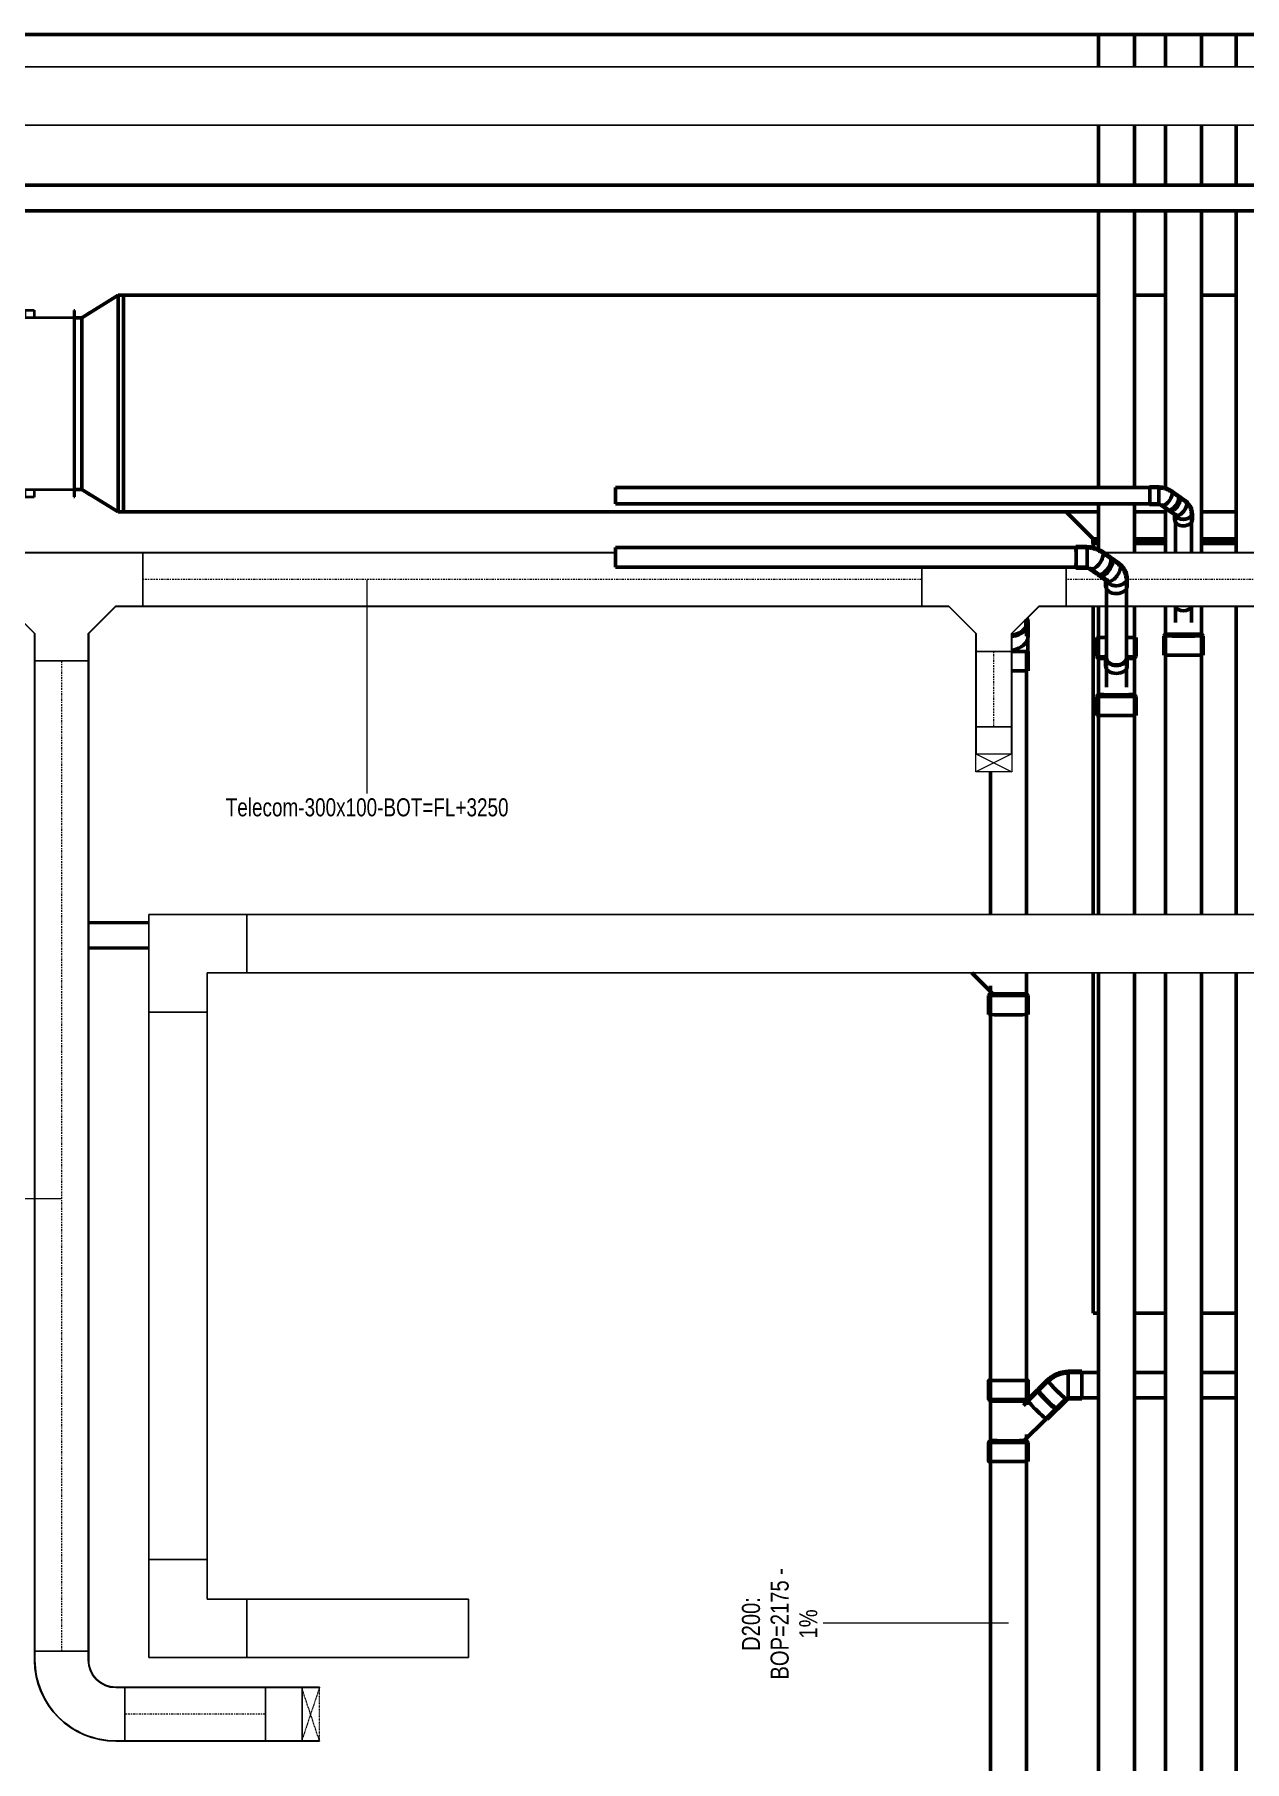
# Model space of a CAD drawing. Header units: millimetres. Extents: x -108050 to 96605, y 58136 to 140997.
# Drawn here: x -49342 to -42641, y 86165 to 95732 of the extents above; entities that cross this region are included whole.
import ezdxf

# ---------------------------------------------------------------- set-up
doc = ezdxf.new("R2010")
doc.units = ezdxf.units.MM
doc.linetypes.add('Center', pattern=[29.999999, 12, -6, 6, -6])
doc.linetypes.add('Hidden 0_75', pattern=[1.5, 0.75, -0.75])
for name, color, linetype, lineweight in [('E-CABL-TRAY', 211, 'Continuous', 25), ('E-CABL-TRAY-ANNO', 211, 'Hidden 0_75', 18), ('E-CABL-TRAY-CNTR', 211, 'Center', 18), ('E-CABL-TRAY-IDEN', 211, 'Continuous', 9), ('M-HVAC-DUCT', 70, 'Continuous', 50), ('P-PIPE', 3, 'Continuous', 50), ('P-PIPE-IDEN', 2, 'Continuous', 9)]:
    doc.layers.add(name, color=color, linetype=linetype, lineweight=lineweight)
doc.styles.add('Arial', font='arial.ttf', dxfattribs={"width": 0.8, "height": 100})
doc.styles.add('Arial_2', font='arial.ttf', dxfattribs={"width": 0.75, "height": 100})

# ---------------------------------------------------------------- blocks, each defined once
blk = doc.blocks.new('PG_Busway_ThanhThang - 1250A-1999621-HẦM')
at = {"layer": 'E-CABL-TRAY'}
for p, q in [((-66803.2, 95551.9), (-34638.7, 95551.9)), ((-34638.7, 95228.9), (-66803.2, 95228.9))]:
    blk.add_line(p, q, dxfattribs=at)
blk = doc.blocks.new('PG_Busway_ThanhThang - 1250A-2113062-HẦM')
at = {"layer": 'E-CABL-TRAY'}
for p, q in [((-48165.9, 90534.4), (-48165.9, 90857.4)), ((-48165.9, 90857.4), (-36387.9, 90857.4)), ((-36387.9, 90857.4), (-36387.9, 90534.4)), ((-36387.9, 90534.4), (-48165.9, 90534.4))]:
    blk.add_line(p, q, dxfattribs=at)
blk = doc.blocks.new('PG_Busway_ThanhThang - 1250A-2001503-HẦM')
at = {"layer": 'E-CABL-TRAY'}
for p, q in [((-48166.2, 86741), (-48166.2, 87064)), ((-48166.2, 87064), (-46939, 87064)), ((-46939, 87064), (-46939, 86741)), ((-46939, 86741), (-48166.2, 86741))]:
    blk.add_line(p, q, dxfattribs=at)
blk = doc.blocks.new('PG_Busway_ThanhThang - 1250A-2001590-HẦM')
at = {"layer": 'E-CABL-TRAY'}
for p, q in [((-48708.7, 90314.9), (-48385.7, 90314.9)), ((-48708.7, 87283.5), (-48708.7, 90314.9)), ((-48385.7, 90314.9), (-48385.7, 87283.5)), ((-48385.7, 87283.5), (-48708.7, 87283.5))]:
    blk.add_line(p, q, dxfattribs=at)
blk = doc.blocks.new('PG_Busway_CutNgang - 1250A-2000881-HẦM')
at = {"layer": 'E-CABL-TRAY'}
for p, q in [((161.5, 381), (-161.5, 381)), ((-161.5, 381), (-161.5, 161.5)), ((161.5, -161.5), (161.5, 381)), ((-381, -161.5), (-381, 161.5)), ((-161.5, 161.5), (-381, 161.5)), ((-381, -161.5), (161.5, -161.5))]:
    blk.add_line(p, q, dxfattribs=at)
blk = doc.blocks.new('PG_Busway_CutNgang - 1250A-2001176-HẦM')
at = {"layer": 'E-CABL-TRAY'}
for p, q in [((-381, -161.5), (-381, 161.5)), ((161.5, 161.5), (-381, 161.5)), ((161.5, -381), (161.5, 161.5)), ((-381, -161.5), (-161.5, -161.5)), ((-161.5, -161.5), (-161.5, -381)), ((-161.5, -381), (161.5, -381))]:
    blk.add_line(p, q, dxfattribs=at)
blk = doc.blocks.new('01_REC Tap -REC_C Flanged_ - Standard-2038553-HẦM')
at = {"layer": 'M-HVAC-DUCT'}
for p, q in [((150, 200.2), (150, 391.9)), ((162.5, 200.2), (162.5, 391.9)), ((162.5, 391.9), (162.5, 200.2)), ((175, 391.9), (175, 200.2)), ((150, -171.3), (150, 0.4)), ((162.5, -171.3), (162.5, 0.4)), ((162.5, 0.4), (162.5, -171.3)), ((175, 0.4), (175, -171.3)), ((150, -402), (150, -370.9)), ((162.5, -402), (162.5, -370.9)), ((162.5, -370.9), (162.5, -402)), ((175, -370.9), (175, -402)), ((0, -550), (150, -400)), ((150, -402), (162.5, -402)), ((162.5, -402), (175, -402))]:
    blk.add_line(p, q, dxfattribs=at)
blk = doc.blocks.new('DSC_uPVC_Cap End2-TienPhong - Standard-V55-HẦM')
at = {"layer": 'P-PIPE'}
blk.add_line((-43852.1, 92450.1), (-43852.1, 92489.2), dxfattribs=at)
blk = doc.blocks.new('DSC_uPVC_Elbow_TienPhong - Standard-V100-HẦM')
at = {"layer": 'P-PIPE'}
for p, q in [((-43115, 93226.2), (-43166, 93226.2)), ((-43011.2, 93180.4), (-43047.2, 93205.7)), ((-43166, 93127.6), (-43115, 93127.6)), ((-43103.9, 93125.1), (-43068, 93099.8))]:
    blk.add_line(p, q, dxfattribs=at)
at = {"layer": 'P-PIPE', "flags": 128}
for points in [[(-43047.8, 93204.8), (-43050.9, 93207), (-43054, 93208.9), (-43057.3, 93210.8), (-43060.5, 93212.5), (-43063.8, 93214.1), (-43067.2, 93215.6), (-43070.6, 93217), (-43074, 93218.3), (-43077.5, 93219.4), (-43080.9, 93220.5), (-43084.4, 93221.4), (-43088, 93222.2), (-43091.5, 93223), (-43095.1, 93223.6), (-43098.7, 93224.1), (-43102.2, 93224.5), (-43105.8, 93224.8), (-43109.4, 93225), (-43113, 93225.1), (-43115, 93225.1)], [(-43050.9, 93200.5), (-43053.8, 93202.4), (-43056.8, 93204.3), (-43059.9, 93206.1), (-43063, 93207.7), (-43066.1, 93209.3), (-43069.3, 93210.7), (-43072.5, 93212), (-43075.8, 93213.2), (-43079.1, 93214.3), (-43082.4, 93215.3), (-43085.8, 93216.2), (-43089.1, 93217), (-43092.5, 93217.7), (-43095.9, 93218.3), (-43099.3, 93218.8), (-43102.8, 93219.2), (-43106.2, 93219.5), (-43109.7, 93219.7), (-43113.1, 93219.8), (-43115, 93219.8)], [(-43115, 93128.7), (-43114.1, 93128.7), (-43113.2, 93128.6), (-43112.4, 93128.6), (-43111.5, 93128.5), (-43110.7, 93128.4), (-43109.9, 93128.3), (-43109.1, 93128.1), (-43108.4, 93128), (-43107.6, 93127.8), (-43107, 93127.6), (-43106.4, 93127.4), (-43105.8, 93127.2), (-43105.3, 93127), (-43104.8, 93126.8), (-43104.4, 93126.6), (-43104, 93126.4), (-43103.8, 93126.3), (-43103.5, 93126.1), (-43103.4, 93126), (-43103.3, 93126)]]:
    blk.add_lwpolyline(points, dxfattribs=at)
at = {"layer": 'P-PIPE'}
for centre, major_axis, ratio, start_param, end_param in [((-43166, 93176.9), (0, 49.3), 0.01, 0, 0.40254), ((-43166, 93176.9), (0, 49.3), 0.01, 3.923516, 6.27971), ((-43166, 93176.9), (0, 45), 0.01, 6.024687, 6.27971), ((-43166, 93176.9), (0, 45), 0.01, 5.888739, 6.017911), ((-43166, 93176.9), (0, 45), 0.01, 5.498349, 5.756112), ((-43166, 93176.9), (0, 45), 0.01, 5.236311, 5.494312), ((-43115, 93176.9), (0, 49.3), 0.01, 3.923516, 6.27971), ((-43075.5, 93165.4), (27.8, 39.4), 0.507022, 3.225944, 5.669405), ((-43075.5, 93165.4), (28.4, 40.3), 0.507022, 4.098609, 6.504687), ((-43075.5, 93165.4), (27.8, 39.4), 0.507022, 5.669405, 6.367537), ((-43039.6, 93140.1), (28.4, 40.3), 0.507022, 4.098609, 6.283185), ((-43166, 93176.9), (0, 49.3), 0.01, 2.739177, 3.138118), ((-43166, 93176.9), (0, 49.3), 0.01, 3.141593, 3.923516), ((-43166, 93176.9), (0, 45), 0.01, 3.141593, 3.399917), ((-43166, 93176.9), (0, 45), 0.01, 3.664583, 3.923516), ((-43166, 93176.9), (0, 45), 0.01, 3.532544, 3.661716), ((-43166, 93176.9), (0, 45), 0.01, 3.926625, 4.185315), ((-43115, 93176.9), (0, 49.3), 0.01, 3.141593, 3.923516), ((-43075.5, 93165.4), (28.4, 40.3), 0.507022, 3.051411, 4.098609), ((-43039.6, 93140.1), (28.4, 40.3), 0.507022, 3.051411, 4.098609)]:
    blk.add_ellipse(centre, major_axis=major_axis, ratio=ratio, start_param=start_param, end_param=end_param, dxfattribs=at)
blk = doc.blocks.new('DSC_uPVC_Elbow_TienPhong - Standard-V101-HẦM')
at = {"layer": 'P-PIPE'}
for p, q in [((-43059.2, 93093.6), (-43023.3, 93068.3)), ((-42966.5, 93148.9), (-43002.4, 93174.2)), ((-43027.9, 93072.4), (-43027.9, 93044.9)), ((-42935.7, 93080.8), (-42935.7, 93081.5)), ((-42930.4, 93080.8), (-42930.4, 93081.5)), ((-42929.3, 93044.9), (-42929.3, 93080.8))]:
    blk.add_line(p, q, dxfattribs=at)
at = {"layer": 'P-PIPE', "flags": 128}
for points in [[(-42935.7, 93081.5), (-42935.9, 93085.5), (-42936.3, 93089.5), (-42936.9, 93093.4), (-42937.7, 93097.3), (-42938.7, 93101.2), (-42940, 93104.9), (-42941.4, 93108.6), (-42943, 93112.1), (-42944.7, 93115.5), (-42946.7, 93118.8), (-42948.7, 93122), (-42950.9, 93125.1), (-42953.2, 93128), (-42955.6, 93130.8), (-42958.2, 93133.5), (-42960.8, 93136), (-42963.5, 93138.4), (-42966.3, 93140.7), (-42969.1, 93142.9), (-42970.2, 93143.6)], [(-42930.4, 93081.5), (-42930.5, 93085.9), (-42930.9, 93090.2), (-42931.6, 93094.4), (-42932.5, 93098.6), (-42933.6, 93102.7), (-42934.9, 93106.7), (-42936.4, 93110.6), (-42938.1, 93114.4), (-42940, 93118.1), (-42942.1, 93121.7), (-42944.3, 93125.1), (-42946.6, 93128.3), (-42949.1, 93131.4), (-42951.7, 93134.4), (-42954.4, 93137.3), (-42957.1, 93139.9), (-42960, 93142.5), (-42963, 93144.9), (-42966, 93147.2), (-42967.1, 93148)], [(-43022.7, 93069.2), (-43022.6, 93069.1), (-43022.6, 93069.1)], [(-43019.1, 93073.2), (-43019.2, 93073.3), (-43019.3, 93073.4), (-43019.5, 93073.7), (-43019.7, 93073.9), (-43019.9, 93074.3)]]:
    blk.add_lwpolyline(points, dxfattribs=at)
at = {"layer": 'P-PIPE'}
for centre, major_axis, ratio, start_param, end_param in [((-43030.8, 93133.9), (28.4, 40.3), 0.507022, 2.930036, 4.098609), ((-43030.8, 93133.9), (25.9, 36.8), 0.507022, 3.141593, 3.313211), ((-43030.8, 93133.9), (25.9, 36.8), 0.507022, 3.488974, 3.652845), ((-43030.8, 93133.9), (25.9, 36.8), 0.507022, 3.750773, 3.882181), ((-43030.8, 93133.9), (25.9, 36.8), 0.507022, 4.012572, 4.098609), ((-43030.8, 93133.9), (28.4, 40.3), 0.507022, 4.098609, 6.508369), ((-43030.8, 93133.9), (25.9, 36.8), 0.507022, 4.098609, 4.14398), ((-43030.8, 93133.9), (25.9, 36.8), 0.507022, 4.264509, 4.40578), ((-43030.8, 93133.9), (25.9, 36.8), 0.507022, 4.536171, 4.667579), ((-43030.8, 93133.9), (25.9, 36.8), 0.507022, 4.797971, 4.929378), ((-43030.8, 93133.9), (25.9, 36.8), 0.507022, 6.055755, 6.283185), ((-43030.8, 93133.9), (25.9, 36.8), 0.507022, 5.05977, 5.191178), ((-43030.8, 93133.9), (25.9, 36.8), 0.507022, 5.321569, 5.452977), ((-43030.8, 93133.9), (25.9, 36.8), 0.507022, 5.845168, 5.931204), ((-43030.8, 93133.9), (25.9, 36.8), 0.507022, 5.583369, 5.714776), ((-42994.9, 93108.6), (28.4, 40.3), 0.507022, 4.098609, 6.283185), ((-42978.6, 93080.8), (49.3, 0), 0.709577, 4.719435, 6.616078), ((-42978.6, 93044.9), (49.3, 0), 0.709577, 3.148639, 4.719435), ((-42978.6, 93080.8), (49.3, 0), 0.709577, 3.462413, 4.719435), ((-42994.9, 93108.6), (28.4, 40.3), 0.507022, 3.051411, 4.098609), ((-42978.6, 93080.8), (48.2, 0), 0.709577, 3.497705, 6.290231), ((-42978.6, 93044.9), (49.3, 0), 0.709577, 4.719435, 6.290231)]:
    blk.add_ellipse(centre, major_axis=major_axis, ratio=ratio, start_param=start_param, end_param=end_param, dxfattribs=at)
blk = doc.blocks.new('DSC_uPVC_Elbow_TienPhong - Standard-V102-HẦM')
at = {"layer": 'P-PIPE'}
for p, q in [((-43513.2, 92895.5), (-43574.2, 92895.5)), ((-43388.4, 92840.5), (-43431.4, 92870.8)), ((-43574.2, 92774.9), (-43513.2, 92774.9)), ((-43500.8, 92772.2), (-43457.9, 92741.9))]:
    blk.add_line(p, q, dxfattribs=at)
at = {"layer": 'P-PIPE', "flags": 128}
for points in [[(-43432.1, 92869.7), (-43435.9, 92872.3), (-43439.7, 92874.7), (-43443.6, 92876.9), (-43447.5, 92879), (-43451.5, 92880.9), (-43455.6, 92882.7), (-43459.7, 92884.4), (-43463.8, 92885.9), (-43468, 92887.3), (-43472.2, 92888.6), (-43476.4, 92889.7), (-43480.6, 92890.7), (-43484.9, 92891.6), (-43489.2, 92892.3), (-43493.5, 92893), (-43497.8, 92893.4), (-43502.2, 92893.8), (-43506.5, 92894.1), (-43510.9, 92894.2), (-43513.2, 92894.2)], [(-43435.9, 92864.3), (-43439.5, 92866.7), (-43443.1, 92869), (-43446.8, 92871.1), (-43450.5, 92873.1), (-43454.3, 92874.9), (-43458.2, 92876.6), (-43462.1, 92878.2), (-43466, 92879.7), (-43470, 92881), (-43474, 92882.2), (-43478, 92883.3), (-43482.1, 92884.2), (-43486.1, 92885.1), (-43490.2, 92885.8), (-43494.4, 92886.4), (-43498.5, 92886.9), (-43502.6, 92887.2), (-43506.8, 92887.5), (-43511, 92887.6), (-43513.2, 92887.6)], [(-43513.2, 92776.3), (-43512.2, 92776.3), (-43511.2, 92776.2), (-43510.2, 92776.1), (-43509.2, 92776), (-43508.3, 92775.9), (-43507.3, 92775.8), (-43506.4, 92775.6), (-43505.6, 92775.4), (-43504.8, 92775.2), (-43504, 92775), (-43503.3, 92774.8), (-43502.7, 92774.6), (-43502.1, 92774.3), (-43501.6, 92774.1), (-43501.1, 92773.9), (-43500.8, 92773.7), (-43500.5, 92773.6), (-43500.3, 92773.4), (-43500.1, 92773.3), (-43500.1, 92773.3)]]:
    blk.add_lwpolyline(points, dxfattribs=at)
at = {"layer": 'P-PIPE'}
for centre, major_axis, ratio, start_param, end_param in [((-43574.2, 92835.2), (0, 60.3), 0.01, 0, 0.404846), ((-43574.2, 92835.2), (0, 60.3), 0.01, 3.923516, 6.27971), ((-43513.2, 92835.2), (0, 60.3), 0.01, 3.923516, 6.27971), ((-43574.2, 92835.2), (0, 55), 0.01, 6.024687, 6.27971), ((-43574.2, 92835.2), (0, 55), 0.01, 5.888739, 6.017911), ((-43574.2, 92835.2), (0, 55), 0.01, 5.498349, 5.756112), ((-43574.2, 92835.2), (0, 55), 0.01, 5.236311, 5.494312), ((-43574.2, 92835.2), (0, 55), 0.01, 3.926625, 4.185315), ((-43574.2, 92835.2), (0, 55), 0.01, 4.974353, 5.232513), ((-43574.2, 92835.2), (0, 55), 0.01, 4.712427, 4.970713), ((-43574.2, 92835.2), (0, 55), 0.01, 4.45051, 4.708914), ((-43574.2, 92835.2), (0, 55), 0.01, 4.188583, 4.447115), ((-43466.1, 92821.5), (34, 48.2), 0.507022, 3.225944, 5.669405), ((-43466.1, 92821.5), (34.7, 49.3), 0.507022, 4.098609, 6.504595), ((-43466.1, 92821.5), (34, 48.2), 0.507022, 5.669405, 6.367537), ((-43423.1, 92791.2), (34.7, 49.3), 0.507022, 4.098609, 6.325751), ((-43574.2, 92835.2), (0, 60.3), 0.01, 2.736909, 3.138118), ((-43574.2, 92835.2), (0, 60.3), 0.01, 3.141593, 3.923516), ((-43574.2, 92835.2), (0, 55), 0.01, 3.141593, 3.399917), ((-43574.2, 92835.2), (0, 55), 0.01, 3.532544, 3.661716), ((-43574.2, 92835.2), (0, 55), 0.01, 3.664583, 3.923516), ((-43513.2, 92835.2), (0, 60.3), 0.01, 3.141593, 3.923516), ((-43466.1, 92821.5), (34.7, 49.3), 0.507022, 3.051411, 4.098609), ((-43423.1, 92791.2), (34.7, 49.3), 0.507022, 3.051411, 4.098609)]:
    blk.add_ellipse(centre, major_axis=major_axis, ratio=ratio, start_param=start_param, end_param=end_param, dxfattribs=at)
blk = doc.blocks.new('DSC_uPVC_Elbow_TienPhong - Standard-V103-HẦM')
at = {"layer": 'P-PIPE'}
for p, q in [((-43334.7, 92802.7), (-43377.7, 92833)), ((-43447.2, 92734.4), (-43404.2, 92704.1)), ((-43410.3, 92709.2), (-43410.3, 92677.2)), ((-43403.4, 92705.2), (-43403.4, 92705.2)), ((-43297.6, 92720.2), (-43297.6, 92721)), ((-43291, 92720.2), (-43291, 92721.1)), ((-43289.7, 92677.2), (-43289.7, 92720.2))]:
    blk.add_line(p, q, dxfattribs=at)
at = {"layer": 'P-PIPE', "flags": 128}
for points in [[(-43291, 92721.1), (-43291.2, 92726.3), (-43291.7, 92731.6), (-43292.5, 92736.7), (-43293.5, 92741.8), (-43294.9, 92746.8), (-43296.5, 92751.6), (-43298.3, 92756.4), (-43300.4, 92761), (-43302.7, 92765.4), (-43305.2, 92769.7), (-43307.8, 92773.8), (-43310.7, 92777.8), (-43313.7, 92781.6), (-43316.8, 92785.2), (-43320, 92788.6), (-43323.4, 92791.9), (-43326.9, 92795), (-43330.4, 92797.9), (-43334.1, 92800.6), (-43335.5, 92801.6)], [(-43399.2, 92710.3), (-43399.3, 92710.4), (-43399.4, 92710.6), (-43399.6, 92710.8), (-43399.9, 92711.2), (-43400.1, 92711.6)], [(-43297.6, 92721), (-43297.8, 92725.9), (-43298.3, 92730.7), (-43299, 92735.5), (-43300, 92740.2), (-43301.2, 92744.9), (-43302.7, 92749.4), (-43304.4, 92753.8), (-43306.4, 92758.1), (-43308.5, 92762.3), (-43310.8, 92766.3), (-43313.3, 92770.1), (-43316, 92773.8), (-43318.8, 92777.3), (-43321.7, 92780.7), (-43324.8, 92783.9), (-43327.9, 92787), (-43331.2, 92789.9), (-43334.5, 92792.7), (-43338, 92795.3), (-43339.3, 92796.2)]]:
    blk.add_lwpolyline(points, dxfattribs=at)
at = {"layer": 'P-PIPE'}
for centre, major_axis, ratio, start_param, end_param in [((-43412.4, 92783.7), (34.7, 49.3), 0.507022, 4.098609, 6.507503), ((-43412.4, 92783.7), (31.7, 45), 0.507022, 6.106967, 6.283185), ((-43412.4, 92783.7), (31.7, 45), 0.507022, 5.321569, 5.452977), ((-43412.4, 92783.7), (31.7, 45), 0.507022, 5.845168, 5.931204), ((-43412.4, 92783.7), (31.7, 45), 0.507022, 5.583369, 5.714776), ((-43369.4, 92753.4), (34.7, 49.3), 0.507022, 4.098609, 6.329899), ((-43412.4, 92783.7), (34.7, 49.3), 0.507022, 2.931213, 4.098609), ((-43412.4, 92783.7), (31.7, 45), 0.507022, 3.141593, 3.37846), ((-43412.4, 92783.7), (31.7, 45), 0.507022, 3.488974, 3.620381), ((-43412.4, 92783.7), (31.7, 45), 0.507022, 3.750773, 3.882181), ((-43412.4, 92783.7), (31.7, 45), 0.507022, 4.012572, 4.098609), ((-43412.4, 92783.7), (31.7, 45), 0.507022, 4.098609, 4.14398), ((-43350, 92720.2), (60.3, 0), 0.709577, 3.482963, 4.719435), ((-43369.4, 92753.4), (34.7, 49.3), 0.507022, 3.051411, 4.098609), ((-43412.4, 92783.7), (31.7, 45), 0.507022, 4.274372, 4.40578), ((-43350, 92720.2), (59, 0), 0.709577, 3.515559, 6.290231), ((-43412.4, 92783.7), (31.7, 45), 0.507022, 4.536171, 4.667579), ((-43412.4, 92783.7), (31.7, 45), 0.507022, 4.797971, 4.916448), ((-43412.4, 92783.7), (31.7, 45), 0.507022, 5.05977, 5.191178), ((-43350, 92720.2), (60.3, 0), 0.709577, 4.719435, 6.616261), ((-43350, 92677.2), (60.3, 0), 0.709577, 3.148639, 4.719435), ((-43350, 92677.2), (60.3, 0), 0.709577, 4.719435, 6.290231)]:
    blk.add_ellipse(centre, major_axis=major_axis, ratio=ratio, start_param=start_param, end_param=end_param, dxfattribs=at)
blk = doc.blocks.new('E_Channel Vertical Outside Bend_std_ - Standard-2090730-HẦM')
at = {"layer": 'E-CABL-TRAY'}
for p, q in [((17351.7, 86707.7), (17354.3, 86707.7)), ((17351.7, 86657.7), (17351.7, 86707.7)), ((17354.3, 86707.7), (17649.2, 86707.7)), ((17354.3, 86657.7), (17354.3, 86707.7)), ((17649.2, 86707.7), (17651.7, 86707.7)), ((17649.2, 86657.7), (17649.2, 86707.7)), ((17651.7, 86707.7), (17651.7, 86657.7)), ((17351.7, 86657.7), (17351.7, 86407.7)), ((17354.3, 86407.7), (17354.3, 86657.7)), ((17649.2, 86657.7), (17649.2, 86407.7)), ((17651.7, 86407.7), (17651.7, 86657.7)), ((17354.3, 86505.2), (17649.2, 86505.2)), ((17351.7, 86407.7), (17354.3, 86407.7)), ((17649.2, 86407.7), (17651.7, 86407.7))]:
    blk.add_line(p, q, dxfattribs=at)
blk = doc.blocks.new('E_Channel Horizontal Tee_std_ - Standard-V239-HẦM')
at = {"layer": 'E-CABL-TRAY'}
for p, q in [((-150, 450), (-147.5, 450)), ((-150, 300), (-150, 450)), ((-147.5, 450), (147.5, 450)), ((-147.5, 450), (-147.5, 298.9)), ((150, 450), (147.5, 450)), ((147.5, 450), (147.5, 298.9)), ((150, 300), (150, 450)), ((-300, 150), (-150, 300)), ((-298.9, 147.5), (-147.5, 298.9)), ((147.5, 298.9), (298.9, 147.5)), ((300, 150), (150, 300)), ((-450, 147.5), (-450, 150)), ((-450, 150), (-300, 150)), ((-450, 147.5), (-450, -147.5)), ((-450, 147.5), (-298.9, 147.5)), ((450, 147.5), (298.9, 147.5)), ((300, 150), (450, 150)), ((450, 150), (450, 147.5)), ((450, 147.5), (450, -147.5)), ((-450, -150), (-450, -147.5)), ((450, -147.5), (-450, -147.5)), ((450, -150), (-450, -150)), ((450, -147.5), (450, -150))]:
    blk.add_line(p, q, dxfattribs=at)
blk = doc.blocks.new('E_Channel Horizontal Bend - Standard-2090574-HẦM')
at = {"layer": 'E-CABL-TRAY'}
for p, q in [((-150, 350), (-147.5, 350)), ((-150, 350), (-150, 300)), ((-147.5, 350), (147.5, 350)), ((-147.5, 300), (-147.5, 350)), ((147.5, 350), (150, 350)), ((147.5, 350), (147.5, 300)), ((150, 300), (150, 350)), ((-350, 147.5), (-350, 150)), ((-300, 150), (-350, 150)), ((-350, -147.5), (-350, 147.5)), ((-300, 147.5), (-350, 147.5)), ((-350, -150), (-350, -147.5)), ((-300, -147.5), (-350, -147.5)), ((-300, -150), (-350, -150))]:
    blk.add_line(p, q, dxfattribs=at)
for radius, end in [(450, 360), (152.5, 360), (447.5, 0), (150, 0)]:
    blk.add_arc((-300, 300), radius, 270, end, dxfattribs=at)
blk = doc.blocks.new('E_Channel Horizontal Tee_std_ - Standard-2090634-HẦM')
at = {"layer": 'E-CABL-TRAY'}
for p, q in [((-100, 400), (-97.5, 400)), ((-100, 300), (-100, 400)), ((-97.5, 400), (97.5, 400)), ((-97.5, 400), (-97.5, 298.9)), ((100, 400), (97.5, 400)), ((97.5, 400), (97.5, 298.9)), ((100, 300), (100, 400)), ((-250, 150), (-100, 300)), ((-248.9, 147.5), (-97.5, 298.9)), ((97.5, 298.9), (248.9, 147.5)), ((250, 150), (100, 300)), ((-400, 147.5), (-400, 150)), ((-400, 150), (-250, 150)), ((-400, 147.5), (-400, -67.4)), ((-400, 147.5), (-248.9, 147.5)), ((400, 147.5), (248.9, 147.5)), ((250, 150), (400, 150)), ((400, 150), (400, 147.5)), ((400, 147.5), (400, -67.3))]:
    blk.add_line(p, q, dxfattribs=at)
blk = doc.blocks.new('E_Channel Vertical Inside Bend_std_ - Standard-V240-HẦM')
at = {"layer": 'E-CABL-TRAY'}
for p, q in [((-44128.4, 91896.8), (-44125.8, 91896.8)), ((-44128.4, 91846.8), (-44128.4, 91896.8)), ((-44128.4, 91746.8), (-44128.4, 91846.8)), ((-44125.8, 91896.8), (-43930.9, 91896.8)), ((-44125.8, 91896.8), (-44125.8, 91846.8)), ((-44125.8, 91846.8), (-44125.8, 91746.8)), ((-43930.9, 91896.8), (-43928.4, 91896.8)), ((-43930.9, 91846.8), (-43930.9, 91896.8)), ((-43930.9, 91746.8), (-43930.9, 91846.8)), ((-43928.4, 91896.8), (-43928.4, 91846.8)), ((-43928.4, 91846.8), (-43928.4, 91746.8))]:
    blk.add_line(p, q, dxfattribs=at)
blk = doc.blocks.new('Kruger _Duct Acessory New - KRUGER EX-10 MODEL480 3-2100004-HẦM')
at = {"layer": 'M-HVAC-DUCT', "lineweight": 35}
for p, q in [((-516, 500), (-516, 495)), ((516, 500), (-516, 500)), ((-516, 495), (516, 495)), ((-476, 495), (-476, -495)), ((476, -495), (476, 495)), ((516, 495), (516, 500)), ((-518, 225), (-518, 275)), ((-518, 275), (-475.9, 275)), ((-475.9, 225), (-518, 225)), ((475.9, 275), (518, 275)), ((518, 225), (475.9, 225)), ((518, 275), (518, 225)), ((-518, -275), (-518, -225)), ((-518, -225), (-475.9, -225)), ((-475.9, -275), (-518, -275)), ((475.9, -225), (518, -225)), ((518, -275), (475.9, -275)), ((518, -225), (518, -275)), ((-516, -495), (-516, -500)), ((516, -495), (-516, -495)), ((-516, -500), (516, -500)), ((516, -500), (516, -495))]:
    blk.add_line(p, q, dxfattribs=at)
blk = doc.blocks.new('01_REC_Transition ROD_C Flanged_ - Standard-2103529-HẦM')
at = {"layer": 'M-HVAC-DUCT'}
for p, q in [((-30, -600), (-30, 600)), ((-30, 600), (0, 600)), ((200, 476), (0, 600)), ((0, -600), (0, 600)), ((0, 600), (0, -600)), ((154.1, 504.5), (200, 476)), ((200, 0), (200, 476)), ((240, 476), (200, 476)), ((200, 476), (200, 0)), ((200, -476), (200, 0)), ((200, 0), (200, -476)), ((0, -600), (200, -476)), ((200, -476), (154.1, -504.5)), ((200, -476), (240, -476)), ((0, -600), (-30, -600))]:
    blk.add_line(p, q, dxfattribs=at)
blk = doc.blocks.new('DSC_uPVC_Elbow_TienPhong - Standard-2118469-HẦM')
at = {"layer": 'P-PIPE'}
for p, q in [((-43838.6, 92398.3), (-43838.6, 92473.2)), ((-43928.3, 92313.2), (-43838.6, 92313.2)), ((-43838.6, 92207.2), (-43838.6, 92313.2)), ((-43928.3, 92207.2), (-43838.6, 92207.2))]:
    blk.add_line(p, q, dxfattribs=at)
at = {"layer": 'P-PIPE', "flags": 128}
blk.add_lwpolyline([(-43841, 92398.3), (-43841, 92394.8), (-43841, 92391.2), (-43841, 92387.5), (-43841, 92383.6), (-43841, 92379.7), (-43841, 92375.6), (-43841, 92371.5), (-43841, 92367.2), (-43841, 92362.9), (-43841, 92358.4), (-43841, 92353.9), (-43841, 92349.4), (-43841, 92344.8), (-43841, 92340.1), (-43841, 92335.4), (-43841, 92330.7), (-43841, 92325.9), (-43841, 92321.1), (-43841, 92316.3), (-43841, 92313.2)], dxfattribs=at)
at = {"layer": 'P-PIPE'}
for centre, major_axis, start_param, end_param in [((-43948.2, 92473.2), (100, 0), 4.910205, 6.283185), ((-43948.2, 92473.2), (109.6, 0), 4.894897, 6.283185), ((-43948.2, 92473.2), (109.6, 0), 0, 0.312621), ((-43948.2, 92398.3), (109.6, 0), 4.894897, 6.283185)]:
    blk.add_ellipse(centre, major_axis=major_axis, ratio=0.707107, start_param=start_param, end_param=end_param, dxfattribs=at)
blk = doc.blocks.new('DSC_uPVC_Elbow_TienPhong - Standard-2118786-HẦM')
at = {"layer": 'P-PIPE'}
for p, q in [((-43541.2, 88326.7), (-43617.2, 88326.7)), ((-43617.2, 88241.2), (-43617.2, 88326.7)), ((-43541.2, 88241.2), (-43541.2, 88326.7)), ((-43731.7, 88279.3), (-43785.3, 88225.7)), ((-43617.2, 88173.3), (-43617.2, 88241.2)), ((-43541.2, 88173.3), (-43541.2, 88241.2)), ((-43676.8, 88117.3), (-43623.2, 88170.8)), ((-43617.2, 88173.3), (-43541.2, 88173.3))]:
    blk.add_line(p, q, dxfattribs=at)
at = {"layer": 'P-PIPE', "flags": 128}
for points in [[(-43617.2, 88325), (-43623.6, 88324.9), (-43630, 88324.5), (-43636.3, 88323.9), (-43642.6, 88323), (-43648.9, 88321.9), (-43655.1, 88320.5), (-43661.3, 88318.8), (-43667.4, 88317), (-43673.4, 88314.9), (-43679.4, 88312.5), (-43685.2, 88309.9), (-43690.9, 88307.1), (-43696.5, 88304), (-43702, 88300.8), (-43707.4, 88297.3), (-43712.6, 88293.6), (-43717.6, 88289.7), (-43722.5, 88285.6), (-43727.2, 88281.3), (-43730.5, 88278.1)], [(-43617.2, 88316.6), (-43623.3, 88316.5), (-43629.3, 88316.2), (-43635.3, 88315.6), (-43641.3, 88314.7), (-43647.3, 88313.6), (-43653.2, 88312.3), (-43659, 88310.8), (-43664.8, 88309), (-43670.5, 88307), (-43676.1, 88304.8), (-43681.6, 88302.3), (-43687.1, 88299.7), (-43692.4, 88296.8), (-43697.6, 88293.7), (-43702.6, 88290.4), (-43707.6, 88286.9), (-43712.4, 88283.2), (-43717, 88279.3), (-43721.5, 88275.2), (-43724.6, 88272.2)], [(-43624.4, 88172), (-43624.2, 88172.3), (-43623.9, 88172.5), (-43623.6, 88172.8), (-43623.2, 88173), (-43622.9, 88173.3), (-43622.6, 88173.5), (-43622.2, 88173.7), (-43621.9, 88173.9), (-43621.5, 88174), (-43621.1, 88174.2), (-43620.8, 88174.3), (-43620.4, 88174.5), (-43620, 88174.6), (-43619.6, 88174.7), (-43619.2, 88174.8), (-43618.8, 88174.8), (-43618.3, 88174.9), (-43617.9, 88174.9), (-43617.5, 88175), (-43617.2, 88175)]]:
    blk.add_lwpolyline(points, dxfattribs=at)
at = {"layer": 'P-PIPE'}
for centre, major_axis, start_param, end_param in [((-43731, 88171.5), (-54.2, 54.2), 0, 1.651559), ((-43677.5, 88225.1), (-54.2, 54.2), 6.102148, 7.934744), ((-43677.5, 88225.1), (-53.1, 53.1), 6.167598, 6.363948), ((-43677.5, 88225.1), (-53.1, 53.1), 0.080762, 3.026005), ((-43677.5, 88225.1), (-54.2, 54.2), 1.651559, 3.299148), ((-43731, 88171.5), (-54.2, 54.2), 1.651559, 3.222355)]:
    blk.add_ellipse(centre, major_axis=major_axis, ratio=0.080937, start_param=start_param, end_param=end_param, dxfattribs=at)

msp = doc.modelspace()

# ---------------------------------------------------------------- linework, layer by layer
at = {"layer": 'E-CABL-TRAY'}
for p, q in [((-48741.9, 92562.9), (-48741.9, 92862.9)), ((-46124.6, 92862.9), (-48741.9, 92862.9)), ((-46124.6, 92860.4), (-48741.9, 92860.4)), ((-36636.3, 92862.9), (-43420.6, 92862.9)), ((-36636.3, 92860.4), (-43417, 92860.4)), ((-44428.4, 92780.2), (-44428.4, 92562.9)), ((-43628.4, 92562.9), (-43628.4, 92780.3)), ((-44428.4, 92565.5), (-48741.9, 92565.5)), ((-44428.4, 92562.9), (-48741.9, 92562.9)), ((-36636.3, 92565.5), (-43628.4, 92565.5)), ((-36636.3, 92562.9), (-43628.4, 92562.9)), ((-49341.9, 92262.9), (-49041.9, 92262.9)), ((-49341.9, 92262.9), (-49341.9, 86776.7)), ((-49339.4, 92262.9), (-49339.4, 86776.7)), ((-49044.4, 92262.9), (-49044.4, 86776.7)), ((-49041.9, 92262.9), (-49041.9, 86776.7)), ((-44128.4, 92312.9), (-43928.4, 92312.9)), ((-44128.4, 91896.8), (-44128.4, 92312.9)), ((-44125.8, 91896.8), (-44125.8, 92312.9)), ((-43930.9, 91896.8), (-43930.9, 92312.9)), ((-43928.4, 91896.8), (-43928.4, 92312.9)), ((-43928.4, 91896.8), (-44128.4, 91896.8)), ((-49041.9, 86776.7), (-49341.9, 86776.7)), ((-48841.9, 86276.7), (-48841.9, 86576.7)), ((-48063.1, 86576.7), (-48841.9, 86576.7)), ((-48063.1, 86574.1), (-48841.9, 86574.1)), ((-48063.1, 86576.7), (-48063.1, 86276.7)), ((-48063.1, 86279.2), (-48841.9, 86279.2)), ((-48063.1, 86276.7), (-48841.9, 86276.7))]:
    msp.add_line(p, q, dxfattribs=at)
at = {"layer": 'E-CABL-TRAY-ANNO', "linetype": 'Continuous'}
for p, q in [((-44128.4, 91646.8), (-44128.4, 91746.8)), ((-44128.4, 91746.8), (-43928.4, 91746.8)), ((-44128.4, 91746.8), (-43928.4, 91646.8)), ((-43928.4, 91746.8), (-44128.4, 91646.8)), ((-43928.4, 91746.8), (-43928.4, 91646.8)), ((-43928.4, 91646.8), (-44128.4, 91646.8))]:
    msp.add_line(p, q, dxfattribs=at)
at = {"layer": 'E-CABL-TRAY-ANNO'}
for p, q in [((-47763.9, 86574.1), (-47860.5, 86284.3)), ((-47763.9, 86279.2), (-47860.5, 86569.1)), ((-47763.1, 86279.2), (-47763.1, 86574.1))]:
    msp.add_line(p, q, dxfattribs=at)
at = {"layer": 'E-CABL-TRAY-CNTR'}
for p, q in [((-44428.4, 92712.9), (-48741.9, 92712.9)), ((-43416.3, 92712.9), (-43628.4, 92712.9)), ((-36636.3, 92712.9), (-43289.7, 92712.9)), ((-49191.9, 92262.9), (-49191.9, 86776.7)), ((-44028.4, 91896.8), (-44028.4, 92312.9)), ((-48063.1, 86426.7), (-48841.9, 86426.7))]:
    msp.add_line(p, q, dxfattribs=at)
at = {"layer": 'E-CABL-TRAY-IDEN'}
for p, q in [((-47501.5, 92712.9), (-47501.5, 91526.4)), ((-49191.9, 89281.3), (-49680.4, 89281.3))]:
    msp.add_line(p, q, dxfattribs=at)
at = {"layer": 'M-HVAC-DUCT'}
for p, q in [((-48849.1, 93087.1), (-48849.1, 94287.1)), ((-43450, 94287.1), (-48849.1, 94287.1)), ((-43078.6, 94287.1), (-43250, 94287.1)), ((-42687, 94287.1), (-42878.6, 94287.1)), ((-43449.7, 93087.1), (-48849.1, 93087.1)), ((-43078.5, 93087.1), (-43250.2, 93087.1)), ((-42687, 93087.1), (-42878.7, 93087.1)), ((-43478.9, 92889.8), (-43478.9, 92912.1)), ((-43478.9, 90857.4), (-43478.9, 92562.9)), ((-43478.9, 88647.8), (-43478.9, 90534.4)), ((-43450, 88647.8), (-43478.9, 88647.8)), ((-43078.6, 88647.8), (-43250, 88647.8)), ((-42687, 88647.8), (-42878.6, 88647.8))]:
    msp.add_line(p, q, dxfattribs=at)
at = {"layer": 'P-PIPE'}
for p, q in [((-66566.8, 95731.6), (-34979.1, 95731.6)), ((-43450, 95731.6), (-43450, 95551.9)), ((-43250, 95551.9), (-43250, 95731.6)), ((-43078.6, 95731.6), (-43078.6, 95551.9)), ((-42878.6, 95551.9), (-42878.6, 95731.6)), ((-42687, 95731.6), (-42687, 95551.9)), ((-43450, 95228.9), (-43450, 94896.7)), ((-43250, 94896.7), (-43250, 95228.9)), ((-43078.6, 95228.9), (-43078.6, 94896.7)), ((-42878.6, 94896.7), (-42878.6, 95228.9)), ((-42687, 95228.9), (-42687, 94896.7)), ((-34934.1, 94896.7), (-66803.2, 94896.7)), ((-66803.2, 94755.4), (-34934.1, 94755.4)), ((-43450, 94755.4), (-43450, 93221.7)), ((-43250, 93221.9), (-43250, 94755.4)), ((-43078.6, 94755.4), (-43078.6, 93219.7)), ((-42878.6, 92862.9), (-42878.6, 94755.4)), ((-42687, 94755.4), (-42687, 92862.9)), ((-43115, 93221.9), (-46124.3, 93221.9)), ((-42969, 93145.4), (-43049.6, 93202.2)), ((-46124.3, 93131.9), (-43115, 93131.9)), ((-43450, 93132.1), (-43450, 92879.8)), ((-43250, 92862.9), (-43250, 93132)), ((-43101.5, 93128.6), (-43020.8, 93071.8)), ((-43078.6, 93107.7), (-43078.6, 92862.9)), ((-43023.6, 93069.3), (-43023.6, 92862.9)), ((-42933.6, 92862.9), (-42933.6, 93080.8)), ((-43513.2, 92890.2), (-46124.3, 92890.2)), ((-43337.8, 92798.4), (-43434.4, 92866.5)), ((-46124.3, 92780.2), (-43513.2, 92780.2)), ((-43497.8, 92776.6), (-43401.1, 92708.5)), ((-43405, 92705.4), (-43405, 92565.5)), ((-43295, 92565.5), (-43295, 92720.2)), ((-43450, 92562.9), (-43450, 92285.3)), ((-43405, 92562.9), (-43405, 92235.2)), ((-43295, 92235.2), (-43295, 92562.9)), ((-43250, 92285.3), (-43250, 92562.9)), ((-43078.6, 92562.9), (-43078.6, 92410.3)), ((-43023.6, 92562.9), (-43023.6, 92474.5)), ((-42999.9, 92543), (-42998, 92542.4)), ((-42959.2, 92542.4), (-42957.3, 92543)), ((-42933.6, 92474.5), (-42933.6, 92562.9)), ((-42878.6, 92410.3), (-42878.6, 92562.9)), ((-42687, 92562.9), (-42687, 90857.4)), ((-43848.2, 92398.3), (-43848.2, 92493.2)), ((-43459.6, 92391.3), (-43459.6, 92285.3)), ((-43240.4, 92285.3), (-43240.4, 92391.3)), ((-43078.6, 92410.3), (-43088.2, 92400.2)), ((-43088.2, 92400.2), (-43088.2, 92294.2)), ((-43078.6, 92400.2), (-43078.6, 90857.4)), ((-42869, 92400.2), (-42878.6, 92410.3)), ((-42878.6, 90857.4), (-42878.6, 92400.2)), ((-42869, 92294.2), (-42869, 92400.2)), ((-43848.2, 90857.4), (-43848.2, 92313.3)), ((-43459.6, 92285.3), (-43450, 92275.2)), ((-43450, 92275.2), (-43450, 92075.2)), ((-43410.3, 92278.2), (-43410.3, 92235.2)), ((-43405, 92231.1), (-43405, 92116.4)), ((-43295, 92116.4), (-43295, 92231.1)), ((-43289.7, 92235.2), (-43289.7, 92278.2)), ((-43250, 92275.2), (-43240.4, 92285.3)), ((-43250, 92075.2), (-43250, 92275.2)), ((-43373.6, 92195.8), (-43371.5, 92195.2)), ((-43328.4, 92195.2), (-43326.4, 92195.8)), ((-43450, 92075.2), (-43459.6, 92065.1)), ((-43459.6, 92065.1), (-43459.6, 91959.1)), ((-43450, 92065.1), (-43450, 90857.4)), ((-43240.4, 92065.1), (-43250, 92075.2)), ((-43250, 90857.4), (-43250, 92065.1)), ((-43240.4, 91959.1), (-43240.4, 92065.1)), ((-44048.2, 91646.8), (-44048.2, 90857.4)), ((-48708.7, 90810.6), (-49041.9, 90811.6)), ((-49041.9, 90671.6), (-48708.7, 90670.6)), ((-44150.7, 90534.4), (-44037.8, 90421.1)), ((-43848.2, 90418.4), (-43848.2, 90534.4)), ((-43450, 90534.4), (-43450, 82765.7)), ((-43250, 82765.7), (-43250, 90534.4)), ((-43078.6, 90534.4), (-43078.6, 82869)), ((-42878.6, 82869), (-42878.6, 90534.4)), ((-42687, 90534.4), (-42687, 83067.9)), ((-44048.2, 90418.4), (-44057.8, 90408.3)), ((-44057.8, 90408.3), (-44057.8, 90302.3)), ((-44048.2, 90461.5), (-44048.2, 90418.4)), ((-44048.1, 90408.2), (-44048.1, 88170.5)), ((-43838.6, 90408.3), (-43848.2, 90418.4)), ((-43848.1, 88170.5), (-43848.1, 90408.2)), ((-43838.6, 90302.3), (-43838.6, 90408.3)), ((-43450, 88320), (-43617.2, 88320)), ((-43078.6, 88320), (-43250, 88320)), ((-42687, 88320), (-42878.6, 88320)), ((-44057.7, 88276.5), (-44057.7, 88170.5)), ((-43788.7, 88222.3), (-43842.2, 88168.8)), ((-43838.5, 88170.5), (-43838.5, 88276.5)), ((-43727, 88274.6), (-43837.5, 88164)), ((-44057.7, 88170.5), (-44048.1, 88160.4)), ((-44048.1, 88160.4), (-44048.1, 87942.4)), ((-43842.6, 88159), (-43865.1, 88136.5)), ((-43848.1, 88160.4), (-43838.5, 88170.5)), ((-43848.1, 88140.1), (-43848.1, 88160.4)), ((-43842.4, 88168.3), (-43842.7, 88158.5)), ((-43738.5, 88065), (-43628, 88175.6)), ((-43733.8, 88060.3), (-43680.2, 88113.9)), ((-43617.2, 88180), (-43450, 88180)), ((-43250, 88180), (-43078.6, 88180)), ((-42878.6, 88180), (-42687, 88180)), ((-43860.7, 87942.9), (-43743.6, 88060)), ((-43744, 88059.8), (-43734.3, 88060.1)), ((-44048.1, 87942.4), (-44057.7, 87932.3)), ((-44057.7, 87932.3), (-44057.7, 87826.3)), ((-44048.1, 87932.3), (-44048.1, 84902.2)), ((-43848.1, 87942.4), (-43848.1, 87976.9)), ((-43838.5, 87932.3), (-43848.1, 87942.4)), ((-43848.1, 84902.3), (-43848.1, 87932.3)), ((-43838.5, 87826.3), (-43838.5, 87932.3))]:
    msp.add_line(p, q, dxfattribs=at)
for centre, major_axis, ratio, start_param, end_param in [((-46124.3, 93176.9), (0, 45), 0.01, 0, 1.570796), ((-46124.3, 93176.9), (0, 45), 0.01, 4.712389, 6.283185), ((-46124.3, 93176.9), (0, 45), 0.01, 1.570796, 3.141593), ((-46124.3, 93176.9), (0, 45), 0.01, 3.141593, 4.712389), ((-46124.3, 92835.2), (0, 55), 0.01, 0, 1.570796), ((-46124.3, 92835.2), (0, 55), 0.01, 1.570796, 3.141593), ((-46124.3, 92835.2), (0, 55), 0.01, 4.712389, 6.283185), ((-46124.3, 92835.2), (0, 55), 0.01, 3.141593, 4.712389), ((-42978.6, 92574.5), (49.3, 0), 0.709577, 3.482889, 5.941889), ((-43350, 92391.3), (109.6, 0), 0.007, 2.738811, 3.141593), ((-43350, 92391.3), (109.6, 0), 0.007, 3.141593, 4.186483), ((-43350, 92391.3), (100, 0), 0.007, 3.141593, 4.125586), ((-43350, 92391.3), (109.6, 0), 0.007, 5.238294, 6.283185), ((-43350, 92391.3), (100, 0), 0.007, 5.299192, 6.283185), ((-43350, 92391.3), (109.6, 0), 0.007, 0, 0.402782), ((-42978.6, 92400.2), (109.6, 0), 0.007, 3.141593, 6.283185), ((-42978.6, 92410.3), (100, 0), 0.007, 3.141593, 4.712389), ((-42978.6, 92410.3), (100, 0), 0.007, 4.712389, 6.283185), ((-43350, 92285.3), (109.6, 0), 0.007, 3.141593, 4.139128), ((-43350, 92275.2), (100, 0), 0.007, 3.141593, 4.05859), ((-43350, 92278.2), (60.3, 0), 0.709577, 2.738753, 3.141593), ((-43350, 92278.2), (60.3, 0), 0.709577, 3.141593, 6.283185), ((-43350, 92235.2), (60.3, 0), 0.709577, 3.141593, 6.283185), ((-43350, 92278.2), (55, 0), 0.709577, 3.141593, 6.283185), ((-43350, 92278.2), (60.3, 0), 0.709577, 0, 0.402839), ((-43350, 92285.3), (109.6, 0), 0.007, 5.28565, 6.283185), ((-43350, 92275.2), (100, 0), 0.007, 5.366188, 6.283185), ((-42978.6, 92294.2), (109.6, 0), 0.007, 3.141593, 6.283185), ((-43350, 92065.1), (109.6, 0), 0.007, 3.141593, 6.283185), ((-43350, 92075.2), (100, 0), 0.007, 3.141593, 4.712389), ((-43350, 92075.2), (100, 0), 0.007, 4.712389, 6.283185), ((-43350, 91959.1), (109.6, 0), 0.007, 3.141593, 6.283185), ((-43948.2, 90408.3), (109.6, 0), 0.004991, 3.146792, 4.717588), ((-43948.2, 90418.4), (-100, 0), 0.004991, 0.005199, 3.146792), ((-43948.2, 90408.3), (109.6, 0), 0.004991, 4.717588, 6.288385), ((-43948.2, 90302.3), (109.6, 0), 0.004991, 3.146792, 4.717588), ((-43948.2, 90302.3), (-109.6, 0), 0.004991, 1.575996, 3.146792), ((-43948.1, 88276.5), (109.6, 0), 0.004991, 2.726716, 4.602981), ((-43948.1, 88276.5), (100, 0), 0.004991, 3.141593, 3.374657), ((-43948.1, 88276.5), (100, 0), 0.004991, 3.479329, 3.610776), ((-43948.1, 88276.5), (100, 0), 0.004991, 3.741129, 3.872576), ((-43948.1, 88276.5), (100, 0), 0.004991, 4.002928, 4.134375), ((-43948.1, 88276.5), (100, 0), 0.004991, 4.264727, 4.341182), ((-43948.1, 88276.5), (109.6, 0), 0.004991, 4.602981, 6.697376), ((-43948.1, 88276.5), (100, 0), 0.004991, 5.12658, 5.181572), ((-43948.1, 88276.5), (100, 0), 0.004991, 5.311925, 5.443372), ((-43948.1, 88276.5), (100, 0), 0.004991, 5.573724, 5.705171), ((-43948.1, 88276.5), (100, 0), 0.004991, 5.835524, 5.966971), ((-43948.1, 88276.5), (100, 0), 0.004991, 6.055394, 6.283185), ((-43734.4, 88168.1), (-54.2, 54.2), 0.080937, 5.883207, 7.780214), ((-43734.4, 88168.1), (-49.5, 49.5), 0.080937, 0, 0.188032), ((-43734.4, 88168.1), (-49.5, 49.5), 0.080937, 0.355621, 0.512886), ((-43734.4, 88168.1), (-49.5, 49.5), 0.080937, 0.61742, 0.748776), ((-43948.1, 88170.5), (109.6, 0), 0.004991, 3.032185, 4.602981), ((-43948.1, 88160.4), (100, 0), 0.004991, 3.032185, 6.173777), ((-43948.1, 88170.5), (109.6, 0), 0.004991, 4.602981, 6.173777), ((-43948.1, 88160.4), (100, 0), 0.004991, 6.173777, 6.283185), ((-43788, 88114.5), (-54.2, 54.2), 0.080937, 0, 1.497029), ((-43788, 88114.5), (-54.2, 54.2), 0.080937, 1.497029, 3.141593), ((-43734.4, 88168.1), (-49.5, 49.5), 0.080937, 0.87922, 1.010575), ((-43734.4, 88168.1), (-49.5, 49.5), 0.080937, 1.141019, 1.272374), ((-43734.4, 88168.1), (-49.5, 49.5), 0.080937, 1.402819, 1.497029), ((-43734.4, 88168.1), (-54.2, 54.2), 0.080937, 1.497029, 3.540146), ((-43734.4, 88168.1), (-49.5, 49.5), 0.080937, 1.497029, 1.534174), ((-43734.4, 88168.1), (-49.5, 49.5), 0.080937, 1.664618, 1.795973), ((-43734.4, 88168.1), (-49.5, 49.5), 0.080937, 1.926417, 2.057773), ((-43734.4, 88168.1), (-49.5, 49.5), 0.080937, 2.188217, 2.319572), ((-43734.4, 88168.1), (-49.5, 49.5), 0.080937, 2.450016, 2.544226), ((-43734.4, 88168.1), (-49.5, 49.5), 0.080937, 2.711816, 2.806026), ((-43734.4, 88168.1), (-49.5, 49.5), 0.080937, 2.913111, 3.067825), ((-43948.1, 87932.3), (109.6, 0), 0.004991, 3.032185, 4.602981), ((-43948.1, 87942.4), (100, 0), 0.004991, 3.032185, 6.173777), ((-43948.1, 87932.3), (109.6, 0), 0.004991, 4.602981, 6.283185), ((-43948.1, 87942.4), (100, 0), 0.004991, 6.173777, 6.435577), ((-43948.1, 87826.3), (109.6, 0), 0.004991, 3.032185, 4.602981), ((-43948.1, 87826.3), (109.6, 0), 0.004991, 4.602981, 6.283185)]:
    msp.add_ellipse(centre, major_axis=major_axis, ratio=ratio, start_param=start_param, end_param=end_param, dxfattribs=at)
at = {"layer": 'P-PIPE-IDEN'}
msp.add_line((-43948.1, 86930.8), (-44973.8, 86930.8), dxfattribs=at)

# ---------------------------------------------------------------- block references
at = {"layer": 'E-CABL-TRAY'}
for name in ['PG_Busway_ThanhThang - 1250A-1999621-HẦM', 'E_Channel Vertical Inside Bend_std_ - Standard-V240-HẦM', 'PG_Busway_ThanhThang - 1250A-2113062-HẦM', 'PG_Busway_ThanhThang - 1250A-2001590-HẦM', 'PG_Busway_ThanhThang - 1250A-2001503-HẦM']:
    msp.add_blockref(name, (0, 0), dxfattribs=at)
for name, p, rotation in [('E_Channel Horizontal Tee_std_ - Standard-V239-HẦM', (-49191.9, 92712.9), 180), ('E_Channel Horizontal Tee_std_ - Standard-2090634-HẦM', (-44028.4, 92712.9), 180), ('PG_Busway_CutNgang - 1250A-2000881-HẦM', (-48547.2, 90695.9), 180), ('PG_Busway_CutNgang - 1250A-2001176-HẦM', (-48547.2, 86902.5), 180), ('E_Channel Horizontal Bend - Standard-2090574-HẦM', (-49191.9, 86426.7), 270.0000000000002), ('E_Channel Vertical Outside Bend_std_ - Standard-2090730-HẦM', (38644.6, 68925), 90)]:
    msp.add_blockref(name, p, dxfattribs=dict(at, rotation=rotation))
at = {"layer": 'M-HVAC-DUCT'}
for name, p, rotation in [('01_REC_Transition ROD_C Flanged_ - Standard-2103529-HẦM', (-48879.1, 93687.1), 180), ('01_REC Tap -REC_C Flanged_ - Standard-2038553-HẦM', (-43078.9, 93087.1), 270.0000000000002)]:
    msp.add_blockref(name, p, dxfattribs=dict(at, rotation=rotation))
at = {"layer": 'M-HVAC-DUCT', "lineweight": 35, "rotation": 270.0000000000002}
msp.add_blockref('Kruger _Duct Acessory New - KRUGER EX-10 MODEL480 3-2100004-HẦM', (-49619.1, 93687.1), dxfattribs=at)
at = {"layer": 'P-PIPE'}
for name in ['DSC_uPVC_Elbow_TienPhong - Standard-V100-HẦM', 'DSC_uPVC_Elbow_TienPhong - Standard-V101-HẦM', 'DSC_uPVC_Elbow_TienPhong - Standard-V102-HẦM', 'DSC_uPVC_Elbow_TienPhong - Standard-V103-HẦM', 'DSC_uPVC_Elbow_TienPhong - Standard-2118469-HẦM', 'DSC_uPVC_Cap End2-TienPhong - Standard-V55-HẦM', 'DSC_uPVC_Elbow_TienPhong - Standard-2118786-HẦM']:
    msp.add_blockref(name, (0, 0), dxfattribs=at)

# ---------------------------------------------------------------- texts
at = {"layer": 'E-CABL-TRAY-IDEN', "insert": (-48283, 91500.7), "char_height": 100, "width": 1887.974, "attachment_point": 1, "style": 'Arial_2'}
msp.add_mtext('Telecom-300x100-BOT=FL+3250', dxfattribs=at)
at = {"layer": 'P-PIPE-IDEN', "char_height": 100, "attachment_point": 1, "rotation": 90, "style": 'Arial'}
for s, insert, width in [('BOP=2175 -', (-45265.3, 86618.4), 750.379), ('D200:', (-45424.1, 86777.1), 365.569), ('1%', (-45106.6, 86845.9), 198.818)]:
    msp.add_mtext(s, dxfattribs=dict(at, insert=insert, width=width))

doc.saveas('drawing.dxf')
